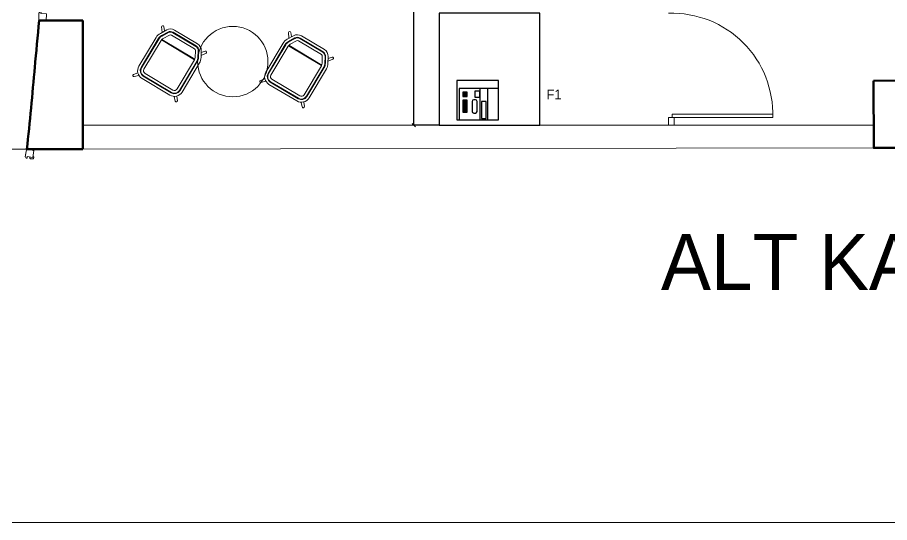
# Model space of a CAD drawing. Header units: millimetres. Extents: x 280 to 14881, y -4087 to -2041.
# Drawn here: x 5841 to 6620, y -3219 to -2768 of the extents above; entities that cross this region are included whole.
import ezdxf
from ezdxf.enums import TextEntityAlignment as Align

# ---------------------------------------------------------------- set-up
doc = ezdxf.new("R2010")
doc.units = ezdxf.units.MM
doc.layers.get('Defpoints').update_dxf_attribs({"lineweight": 18})
for name, color, linetype, lineweight in [('dog-pen', 150, 'Continuous', 5), ('duvar2', 234, 'Continuous', 0), ('kolon', 105, 'Continuous', 50), ('PAGE-MOBİLYA İNCE', 59, 'Continuous', 18)]:
    doc.layers.add(name, color=color, linetype=linetype, lineweight=lineweight)
doc.layers.add('S2000-002 Çizgi', color=7, linetype='Continuous')
doc.styles.add('TAKSİM', font='GOTHIC.TTF', dxfattribs={"height": 20})
doc.dimstyles.new('OLCU50', dxfattribs={"dimtxt": 8, "dimasz": 3, "dimexe": 1.25, "dimexo": 0.625, "dimtad": 1, "dimdec": 0, "dimtxsty": 'Standard', "dimblk": 'OBLIQUE', "dimcen": 2.5, "dimclrd": 256, "dimclre": 251, "dimclrt": 25, "dimadec": 0, "dimazin": 0, "dimtfac": 1, "dimtdec": 0, "dimtmove": 0, "dimatfit": 3, "dimldrblk": 'OBLIQUE', "dimfxl": 1, "dimarcsym": 0})

# ---------------------------------------------------------------- blocks, each defined once
blk = doc.blocks.new('bar taburesi plan re')
at = {"color": 0, "linetype": 'ByBlock'}
for p, q in [((-23.61777768538741, 0.908719418075634), (-21.09937028377317, -2.346922998665831)), ((-19.25823960673733, -0.8735570849457872, 11.09277198386348), (-22.11755768936564, 2.087675640937959)), ((13.70723894572438, 0), (-15.25433880771015, 0)), ((17.72998585250752, -0.8469405977775748, 10.99306667512241), (20.56360348869203, 2.087675640937959)), ((22.06382348472107, 0.908719418075634), (19.54541608310683, -2.346922998665831)), ((13.70723894572438, -2.290000000000873), (-15.25433880771015, -2.290000000000873)), ((13.70723894572438, -2.760000000002037), (-15.25433880771015, -2.760000000002037)), ((13.70723894572438, -5.25), (-15.25433880771015, -5.25)), ((-23.25433880771015, -8), (-23.25433880771015, -37.92328750973684)), ((-20.96433880770928, -8), (-20.96433880770928, -37.92328750973684)), ((-20.49433880771539, -8), (-20.49433880771539, -37.92328750973684)), ((-18.00433880771015, -8), (-18.00433880771015, -37.92328750973684)), ((16.45723894572438, -38.19216937051533), (16.45723894572438, -8)), ((18.94723894572235, -38.19216937051533), (18.94723894572235, -8)), ((19.41723894572351, -38.19216937051533), (19.41723894572351, -8)), ((21.70723894572438, -38.19216937051533), (21.70723894572438, -8)), ((-17.97411739054951, -38.45825491903088), (16.44978029829508, -38.45825491903088)), ((-17.97411739054951, -38.94177221614518), (16.44978029829508, -38.94177221614518)), ((-23.82639056940389, -48.61676183580128), (-21.07698997910484, -44.64448935128894)), ((-21.8508835344619, -43.03204653331341), (-18.55317194934469, -48.5811290025631)), ((-19.88227479203487, -41.86214071691209), (-16.58456320692494, -47.4112231861654)), ((-19.47823718988366, -41.62202904280639), (-16.18052560476644, -47.17111151205607)), ((-17.33769755291723, -40.34994804593589), (-14.0399859678073, -45.89903051518557)), ((11.35615046416933, -46.74500338578218), (-12.53485857626947, -46.75499753293843)), ((12.88466560615052, -45.8458284221342), (16.00069937789522, -40.24516248699001)), ((15.06056591687229, -47.05643068455539), (18.17659968862426, -41.4557647494148)), ((15.47127802371688, -47.28493793890812), (18.58731179546157, -41.68427200376753)), ((17.47240722514834, -48.39830307182274), (20.44579441047972, -43.05402584611875)), ((22.29880680715723, -48.63643730548574), (19.54940621685819, -44.66416482097701)), ((-19.82751433739031, -46.99507293582428), (-22.28096758052561, -49.81743958631704)), ((11.35719208715454, -49.23500316791615), (-12.53381695328426, -49.2449973150724)), ((11.35738869872148, -49.70500312678996), (-12.53362034171732, -49.71499727394984)), ((11.35834665721631, -51.99500292642188), (-12.53266238322249, -52.00499707357812)), ((18.29993057515094, -47.01474840551236), (20.75338381827896, -49.83711505600149))]:
    blk.add_line(p, q, dxfattribs=at)
for centre, radius, start, end in [((-22.86467605484359, 1.498876398174616), 0.9567901165355821, 38.08598892795185, 218.0835004905055), ((-15.25433880771015, -8), 8, 90, 180), ((13.70723894572438, -8), 8, 0, 90), ((21.31459080184141, 1.499345680163969, 0.0020470716276577), 0.9540382563419963, 321.7509979610345, 141.9472325480943), ((-15.25433880771015, -8), 5.709999999999999, 90, 180), ((-15.25433880771015, -8), 5.24, 90, 180), ((-15.25433880771015, -8), 2.75, 90, 180), ((13.70723894572438, -8), 5.709999999999999, 0, 90), ((13.70723894572438, -8), 5.24, 0, 90), ((13.70723894572438, -8), 2.75, 0, 90), ((-13.25433880771015, -37.92328750973684), 10, 180, 210.7221907860423), ((-13.25433880771015, -37.92328750973684), 7.709999999999999, 180, 210.7221907860423), ((-13.25433880771015, -37.92328750973684), 7.24, 180, 210.7221907860423), ((-13.25433880771015, -37.92328750973684), 4.75, 180, 210.7221907860423), ((11.70723894572438, -38.19216937051533), 4.75, 330.9098179498873, 0), ((11.70723894572438, -38.19216937051533), 7.24, 330.9098179498873, 0), ((11.70723894572438, -38.19216937051533), 7.709999999999999, 330.9098179498873, 0), ((11.70723894572438, -38.19216937051533), 10, 330.9098179498873, 0), ((-12.53559064062574, -45.00499768605732), 1.75, 210.7221907860423, 270.0239681137517), ((11.35541839982034, -44.99500353889742), 1.75, 270.0239681137517, 330.9098179498873), ((-23.02058201616455, -49.17450064163132), 0.98, 145.3110308115134, 318.9999150743826), ((-12.53559064062574, -45.00499768605732), 7, 210.7221907860423, 270.0239681137517), ((-12.53559064062574, -45.00499768605732), 4.709999999999999, 210.7221907860423, 270.0239681137517), ((-12.53559064062574, -45.00499768605732), 4.24, 210.7221907860423, 270.0239681137517), ((11.35541839982034, -44.99500353889742), 4.24, 270.0239681137517, 330.9098179498873), ((11.35541839982034, -44.99500353889742), 4.709999999999999, 270.0239681137517, 330.9098179498873), ((11.35541839982034, -44.99500353889742), 7, 270.0239681137517, 330.9098179498873), ((21.4929982539179, -49.19417611131575), 0.98, 221.0000849256174, 34.68896918848657)]:
    blk.add_arc(centre, radius, start, end, dxfattribs=at)
blk = doc.blocks.new('A$C290C7E64')
at = {"layer": 'S2000-002 Çizgi'}
for points in [[(0, 8.7470107246e-06), (35, 8.7470107246e-06), (35, 37.00000874701072), (0, 37.00000874701072)], [(7, 2.000008747010724), (35, 2.000008747010724), (35, 37.00000874701072), (7, 37.00000874701072)], [(18.58071316859877, 21.80054920798648), (33.83092590791603, 21.80054920798648), (33.83092590791603, 26.00597116190875), (18.58071316859877, 26.00597116190875)], [(9.629343415990661, 16.01809347979451), (14.71274561080554, 16.01809347979451), (14.71274561080554, 20.57396690217775), (9.629343415990661, 20.57396690217775)], [(10.34210133654414, 8.154076295550112), (11.34210133654415, 8.154076295550112), (11.34210133654415, 9.154076295550112), (10.34210133654414, 9.154076295550112)], [(10.34210133654414, 7.154076295550113), (11.34210133654415, 7.154076295550113), (11.34210133654415, 8.154076295550112), (10.34210133654414, 8.154076295550112)], [(11.34210133654415, 8.154076295550112), (12.34210133654414, 8.154076295550112), (12.34210133654414, 9.154076295550112), (11.34210133654415, 9.154076295550112)], [(11.34210133654415, 7.154076295550113), (12.34210133654414, 7.154076295550113), (12.34210133654414, 8.154076295550112), (11.34210133654415, 8.154076295550112)], [(12.34210133654414, 8.154076295550112), (13.34210133654414, 8.154076295550112), (13.34210133654414, 9.154076295550112), (12.34210133654414, 9.154076295550112)], [(12.34210133654414, 7.154076295550113), (13.34210133654414, 7.154076295550113), (13.34210133654414, 8.154076295550112), (12.34210133654414, 8.154076295550112)], [(13.34210133654414, 8.154076295550112), (14.34210133654415, 8.154076295550112), (14.34210133654415, 9.154076295550112), (13.34210133654414, 9.154076295550112)], [(13.34210133654414, 7.154076295550113), (14.34210133654415, 7.154076295550113), (14.34210133654415, 8.154076295550112), (13.34210133654414, 8.154076295550112)], [(17.37376493398733, 8.154076295550112), (18.37376493398733, 8.154076295550112), (18.37376493398733, 9.154076295550112), (17.37376493398733, 9.154076295550112)], [(17.37376493398733, 7.154076295550113), (18.37376493398733, 7.154076295550113), (18.37376493398733, 8.154076295550112), (17.37376493398733, 8.154076295550112)], [(18.37376493398733, 8.154076295550112), (19.37376493398733, 8.154076295550112), (19.37376493398733, 9.154076295550112), (18.37376493398733, 9.154076295550112)], [(18.37376493398733, 7.154076295550113), (19.37376493398733, 7.154076295550113), (19.37376493398733, 8.154076295550112), (18.37376493398733, 8.154076295550112)], [(19.37376493398733, 8.154076295550112), (20.37376493398733, 8.154076295550112), (20.37376493398733, 9.154076295550112), (19.37376493398733, 9.154076295550112)], [(19.37376493398733, 7.154076295550113), (20.37376493398733, 7.154076295550113), (20.37376493398733, 8.154076295550112), (19.37376493398733, 8.154076295550112)], [(20.37376493398733, 8.154076295550112), (21.37376493398733, 8.154076295550112), (21.37376493398733, 9.154076295550112), (20.37376493398733, 9.154076295550112)], [(20.37376493398733, 7.154076295550113), (21.37376493398733, 7.154076295550113), (21.37376493398733, 8.154076295550112), (20.37376493398733, 8.154076295550112)], [(21.37376493398733, 8.154076295550112), (22.37376493398733, 8.154076295550112), (22.37376493398733, 9.154076295550112), (21.37376493398733, 9.154076295550112)], [(21.37376493398733, 7.154076295550113), (22.37376493398733, 7.154076295550113), (22.37376493398733, 8.154076295550112), (21.37376493398733, 8.154076295550112)], [(22.37376493398733, 8.154076295550112), (23.37376493398733, 8.154076295550112), (23.37376493398733, 9.154076295550112), (22.37376493398733, 9.154076295550112)], [(22.37376493398733, 7.154076295550113), (23.37376493398733, 7.154076295550113), (23.37376493398733, 8.154076295550112), (22.37376493398733, 8.154076295550112)], [(23.37376493398733, 8.154076295550112), (24.37376493398733, 8.154076295550112), (24.37376493398733, 9.154076295550112), (23.37376493398733, 9.154076295550112)], [(23.37376493398733, 7.154076295550113), (24.37376493398733, 7.154076295550113), (24.37376493398733, 8.154076295550112), (23.37376493398733, 8.154076295550112)], [(24.37376493398733, 8.154076295550112), (25.37376493398733, 8.154076295550112), (25.37376493398733, 9.154076295550112), (24.37376493398733, 9.154076295550112)], [(24.37376493398733, 7.154076295550113), (25.37376493398733, 7.154076295550113), (25.37376493398733, 8.154076295550112), (24.37376493398733, 8.154076295550112)], [(25.37376493398733, 8.154076295550112), (26.37376493398733, 8.154076295550112), (26.37376493398733, 9.154076295550112), (25.37376493398733, 9.154076295550112)], [(25.37376493398733, 7.154076295550113), (26.37376493398733, 7.154076295550113), (26.37376493398733, 8.154076295550112), (25.37376493398733, 8.154076295550112)], [(26.37376493398733, 8.154076295550112), (27.37376493398733, 8.154076295550112), (27.37376493398733, 9.154076295550112), (26.37376493398733, 9.154076295550112)], [(26.37376493398733, 7.154076295550113), (27.37376493398733, 7.154076295550113), (27.37376493398733, 8.154076295550112), (26.37376493398733, 8.154076295550112)], [(27.37376493398733, 8.154076295550112), (28.37376493398733, 8.154076295550112), (28.37376493398733, 9.154076295550112), (27.37376493398733, 9.154076295550112)], [(27.37376493398733, 7.154076295550113), (28.37376493398733, 7.154076295550113), (28.37376493398733, 8.154076295550112), (27.37376493398733, 8.154076295550112)], [(10.34210133654414, 6.154076295550113), (11.34210133654415, 6.154076295550113), (11.34210133654415, 7.154076295550113), (10.34210133654414, 7.154076295550113)], [(10.34210133654414, 5.154076295550112), (11.34210133654415, 5.154076295550112), (11.34210133654415, 6.154076295550113), (10.34210133654414, 6.154076295550113)], [(11.34210133654415, 6.154076295550113), (12.34210133654414, 6.154076295550113), (12.34210133654414, 7.154076295550113), (11.34210133654415, 7.154076295550113)], [(11.34210133654415, 5.154076295550112), (12.34210133654414, 5.154076295550112), (12.34210133654414, 6.154076295550113), (11.34210133654415, 6.154076295550113)], [(12.34210133654414, 6.154076295550113), (13.34210133654414, 6.154076295550113), (13.34210133654414, 7.154076295550113), (12.34210133654414, 7.154076295550113)], [(12.34210133654414, 5.154076295550112), (13.34210133654414, 5.154076295550112), (13.34210133654414, 6.154076295550113), (12.34210133654414, 6.154076295550113)], [(13.34210133654414, 6.154076295550113), (14.34210133654415, 6.154076295550113), (14.34210133654415, 7.154076295550113), (13.34210133654414, 7.154076295550113)], [(13.34210133654414, 5.154076295550112), (14.34210133654415, 5.154076295550112), (14.34210133654415, 6.154076295550113), (13.34210133654414, 6.154076295550113)], [(17.37376493398733, 6.154076295550113), (18.37376493398733, 6.154076295550113), (18.37376493398733, 7.154076295550113), (17.37376493398733, 7.154076295550113)], [(17.37376493398733, 5.154076295550112), (18.37376493398733, 5.154076295550112), (18.37376493398733, 6.154076295550113), (17.37376493398733, 6.154076295550113)], [(18.37376493398733, 6.154076295550113), (19.37376493398733, 6.154076295550113), (19.37376493398733, 7.154076295550113), (18.37376493398733, 7.154076295550113)], [(18.37376493398733, 5.154076295550112), (19.37376493398733, 5.154076295550112), (19.37376493398733, 6.154076295550113), (18.37376493398733, 6.154076295550113)], [(19.37376493398733, 6.154076295550113), (20.37376493398733, 6.154076295550113), (20.37376493398733, 7.154076295550113), (19.37376493398733, 7.154076295550113)], [(19.37376493398733, 5.154076295550112), (20.37376493398733, 5.154076295550112), (20.37376493398733, 6.154076295550113), (19.37376493398733, 6.154076295550113)], [(20.37376493398733, 6.154076295550113), (21.37376493398733, 6.154076295550113), (21.37376493398733, 7.154076295550113), (20.37376493398733, 7.154076295550113)], [(20.37376493398733, 5.154076295550112), (21.37376493398733, 5.154076295550112), (21.37376493398733, 6.154076295550113), (20.37376493398733, 6.154076295550113)], [(21.37376493398733, 6.154076295550113), (22.37376493398733, 6.154076295550113), (22.37376493398733, 7.154076295550113), (21.37376493398733, 7.154076295550113)], [(21.37376493398733, 5.154076295550112), (22.37376493398733, 5.154076295550112), (22.37376493398733, 6.154076295550113), (21.37376493398733, 6.154076295550113)], [(22.37376493398733, 6.154076295550113), (23.37376493398733, 6.154076295550113), (23.37376493398733, 7.154076295550113), (22.37376493398733, 7.154076295550113)], [(22.37376493398733, 5.154076295550112), (23.37376493398733, 5.154076295550112), (23.37376493398733, 6.154076295550113), (22.37376493398733, 6.154076295550113)], [(23.37376493398733, 6.154076295550113), (24.37376493398733, 6.154076295550113), (24.37376493398733, 7.154076295550113), (23.37376493398733, 7.154076295550113)], [(23.37376493398733, 5.154076295550112), (24.37376493398733, 5.154076295550112), (24.37376493398733, 6.154076295550113), (23.37376493398733, 6.154076295550113)], [(24.37376493398733, 6.154076295550113), (25.37376493398733, 6.154076295550113), (25.37376493398733, 7.154076295550113), (24.37376493398733, 7.154076295550113)], [(24.37376493398733, 5.154076295550112), (25.37376493398733, 5.154076295550112), (25.37376493398733, 6.154076295550113), (24.37376493398733, 6.154076295550113)], [(25.37376493398733, 6.154076295550113), (26.37376493398733, 6.154076295550113), (26.37376493398733, 7.154076295550113), (25.37376493398733, 7.154076295550113)], [(25.37376493398733, 5.154076295550112), (26.37376493398733, 5.154076295550112), (26.37376493398733, 6.154076295550113), (25.37376493398733, 6.154076295550113)], [(26.37376493398733, 6.154076295550113), (27.37376493398733, 6.154076295550113), (27.37376493398733, 7.154076295550113), (26.37376493398733, 7.154076295550113)], [(26.37376493398733, 5.154076295550112), (27.37376493398733, 5.154076295550112), (27.37376493398733, 6.154076295550113), (26.37376493398733, 6.154076295550113)], [(27.37376493398733, 6.154076295550113), (28.37376493398733, 6.154076295550113), (28.37376493398733, 7.154076295550113), (27.37376493398733, 7.154076295550113)], [(27.37376493398733, 5.154076295550112), (28.37376493398733, 5.154076295550112), (28.37376493398733, 6.154076295550113), (27.37376493398733, 6.154076295550113)]]:
    blk.add_lwpolyline(points, close=True, dxfattribs=at)
for points in [[(7, 27.23255346771748), (35, 27.23255346771748)], [(7, 20.57396690217775), (35, 20.57396690217775)]]:
    blk.add_lwpolyline(points, dxfattribs=at)
blk.add_lwpolyline([(18.67839914201886, 13.5649245357863), (27.59810529718289, 13.5649245357863, 0.4142135623730951), (29.09810529718289, 15.0649245357863), (29.09810529718289, 16.44557439013442, 0.4142135623730982), (27.59810529718289, 17.94557439013442), (18.67839914201886, 17.94557439013442, 0.4142135623730951), (17.17839914201886, 16.44557439013442), (17.17839914201886, 15.0649245357863, 0.4142135623730951)], format="xyb", close=True, dxfattribs=at)
blk = doc.blocks.new('_Oblique')
at = {"color": 0, "linetype": 'ByBlock', "lineweight": -2}
blk.add_line((-0.5, -0.5), (0.5, 0.5), dxfattribs=at)
blk = doc.blocks.new('*D60')
at = {"color": 251, "lineweight": -2, "transparency": 16777216}
for p, q in [((6216.697560194933, -2464.233130316288), (6193.312151821705, -2464.233130316288)), ((6216.697560194933, -2863.948671400677), (6193.312151821705, -2863.948671400677))]:
    blk.add_line(p, q, dxfattribs=at)
at = {"lineweight": -2, "transparency": 16777216}
blk.add_line((6194.562151821705, -2863.948671400677), (6194.562151821705, -2464.233130316288), dxfattribs=at)
at = {"layer": 'Defpoints', "color": 0, "transparency": 16777216}
for p in [(6194.562151821705, -2464.233130316288), (6217.322560194933, -2464.233130316288), (6217.322560194933, -2863.948671400677)]:
    blk.add_point(p, dxfattribs=at)
at = {"lineweight": -2, "transparency": 16777216, "xscale": 3, "yscale": 3, "zscale": 3}
for p, rotation in [((6194.562151821705, -2464.233130316288), 90), ((6194.562151821705, -2863.948671400677), 270)]:
    blk.add_blockref('_Oblique', p, dxfattribs=dict(at, rotation=rotation))
at = {"color": 25, "transparency": 16777216, "insert": (6189.937151821706, -2664.090900858482), "char_height": 8, "attachment_point": 5, "rotation": 90}
blk.add_mtext('400', dxfattribs=at)

msp = doc.modelspace()

# ---------------------------------------------------------------- linework, layer by layer
msp.add_lwpolyline([(6217.322560194933, -2863.948671400677), (6307.322560195011, -2863.948671400677), (6307.322560194933, -2763.948671400677), (6217.322560194856, -2763.948671400677)], close=True)
at = {"layer": 'dog-pen'}
for points in [[(5866.530285226456, -2764.501480897692), (5866.265090914681, -2770.695806686439), (5865.565731551453, -2770.665865393174), (5865.565731551453, -2770.665865393174), (5864.766463707723, -2770.631646772314), (5864.766463707723, -2770.631646772314), (5864.466738266316, -2770.618814789494), (5864.466738266316, -2770.618814789494), (5863.267836500783, -2770.567486858175), (5863.267836500783, -2770.567486858175), (5861.0698499306, -2770.473385650785), (5861.0698499306, -2770.473385650785), (5859.870948165006, -2770.422057719465), (5859.488423553581, -2770.005314487147), (5859.762172520559, -2763.611171737524)], [(5866.265090914681, -2770.695806686439), (5866.530285226456, -2764.501480897692), (5861.534861203267, -2764.287614517245), (5861.59474378979, -2762.888895790793), (5861.403481484109, -2762.680524174633), (5860.804030601326, -2762.654860208979), (5859.961989481495, -2763.619726392744), (5859.762172520584, -2763.611171737533), (5859.621020709486, -2766.908151592806)], [(5854.241295411242, -2892.642465726618), (5855.300790345578, -2886.533663021986), (5854.611086814437, -2886.414042626175), (5854.611086814437, -2886.414042626175), (5853.822854207368, -2886.277333602378), (5853.822854207368, -2886.277333602378), (5853.527266979707, -2886.226067718457), (5853.527266979707, -2886.226067718457), (5852.344918069159, -2886.021004182767), (5852.344918069159, -2886.021004182767), (5850.177278399786, -2885.645054367375), (5850.177278399786, -2885.645054367375), (5848.99492948919, -2885.439990831695), (5848.532458673753, -2885.765752623331), (5847.438786483448, -2892.071613479708)], [(5855.300790345578, -2886.533663021986), (5854.241295411242, -2892.642465726618), (5849.314841617173, -2891.788034327956), (5849.075600825554, -2893.167441390256), (5848.844365417875, -2893.33032228608), (5848.25319096256, -2893.227790518253), (5847.635844635241, -2892.105790735637), (5847.438786483503, -2892.071613479693), (5848.002711206622, -2888.820153975634)], [(5854.326738551104, -2892.149820347213), (5854.819383930508, -2892.235263487088), (5855.063705274248, -2892.582116598647), (5854.842557427872, -2893.85720392405), (5851.899771087416, -2893.854279092242), (5851.753978819606, -2893.524514608653), (5851.458391591941, -2893.473248724724), (5851.679539438313, -2892.198161399312)]]:
    msp.add_lwpolyline(points, dxfattribs=at)
at = {"layer": 'duvar2'}
for p, q in [((6605.478941063215, -2863.948671400677), (5898.959863592772, -2863.948671400677)), ((5284.826201835003, -2885.542522599534), (5873.994896084596, -2885.3991224024)), ((6605.527983178372, -2884.186240694098), (5898.994862680001, -2885.358253973105)), ((6255.266575859367, -2884.573942102194), (6255.266575859367, -2884.743147794953))]:
    msp.add_line(p, q, dxfattribs=at)
msp.add_lwpolyline([(5120.459765931304, -2040.894049920522), (9928.750396595624, -2040.894049920522), (9928.750396595624, -3218.739370981044), (5120.459765931304, -3218.739370981044)], close=True, dxfattribs=at)
msp.add_circle((6032.926141433152, -2807.113236115572), 31.41890516453714, dxfattribs=at)
at = {"layer": 'kolon'}
for p, q in [((5859.870948129026, -2770.422057714652), (5898.806867905239, -2770.358407634227)), ((5898.806867905239, -2770.358407634227), (5898.994862680001, -2885.358253973105)), ((5898.806867905234, -2770.358407634227), (5898.994862680003, -2885.3582539731)), ((5898.994862680001, -2885.358253973105), (5848.99492948919, -2885.439990831695))]:
    msp.add_line(p, q, dxfattribs=at)
msp.add_lwpolyline([(6605.429898948058, -2824.186320865118), (6665.429818777038, -2824.088236634809), (6665.527903007353, -2884.088156463786), (6605.527983178372, -2884.186240694098)], close=True, dxfattribs=at)
for centre, radius, start, end in [((165.355809232693, -2266.237189344385), 5716.791499487535, 354.515526445529, 354.9403007989936), ((1830.987961536817, -2463.215106849617), 4040.130424524367, 354.0011941229247, 355.0511733386363)]:
    msp.add_arc(centre, radius, start, end, dxfattribs=at)
at = {"layer": 'PAGE-MOBİLYA İNCE', "lineweight": 13}
for p, q in [((6422.322560194856, -2856.948671400677), (6422.322560194856, -2863.948671400677)), ((6425.322560194856, -2856.948671400677), (6422.322560194856, -2856.948671400677)), ((6515.322560194856, -2853.948671400677), (6425.322560194856, -2853.948671400677)), ((6425.322560194856, -2853.948671400677), (6425.322560194856, -2856.948671400677)), ((6425.322560194856, -2856.948671400677), (6515.322560194856, -2856.948671400677)), ((6427.322560194856, -2856.948671400677), (6427.322560194856, -2863.948671400677)), ((6515.322560194856, -2856.948671400677), (6515.322560194856, -2853.948671400677))]:
    msp.add_line(p, q, dxfattribs=at)
msp.add_arc((6425.322560194856, -2853.948671400677), 90, 358.0897868282662, 91.91021317168213, dxfattribs=at)

# ---------------------------------------------------------------- block references
at = {"layer": 'PAGE-MOBİLYA İNCE', "lineweight": 13, "xscale": -1, "rotation": 149.2005759385308}
for p in [(5964.92149240783, -2830.027937802028), (6078.347412259733, -2835.227173566836)]:
    msp.add_blockref('bar taburesi plan re', p, dxfattribs=at)
at = {"layer": 'S2000-002 Çizgi', "rotation": 270}
msp.add_blockref('A$C290C7E64', (6233.167804594288, -2824.035567735084), dxfattribs=at)

# ---------------------------------------------------------------- texts
at = {"style": 'TAKSİM'}
msp.add_text('F1', height=8.64, dxfattribs=at).set_placement((6319.916738057436, -2840.736882840041), align=Align.CENTER)
at = {"layer": 'duvar2', "insert": (6415.472202229552, -2960.961700394577), "char_height": 50, "width": 577.3178941172082, "attachment_point": 1}
msp.add_mtext('{\\fBankGothic Lt BT|b0|i0|c162|p34;ALT KAT}', dxfattribs=at)

# ---------------------------------------------------------------- dimensions: what is measured, and where the dimension line sits
dim = msp.add_linear_dim(base=(6194.562151821705, -2464.233130316288), p1=(6217.322560194933, -2863.948671400677), p2=(6217.322560194933, -2464.233130316288), angle=90, dimstyle='OLCU50')
dim.commit()
dim.dimension.update_dxf_attribs({"geometry": '*D60', "text_midpoint": (6189.937151821706, -2664.090900858482)})

doc.saveas('drawing.dxf')
